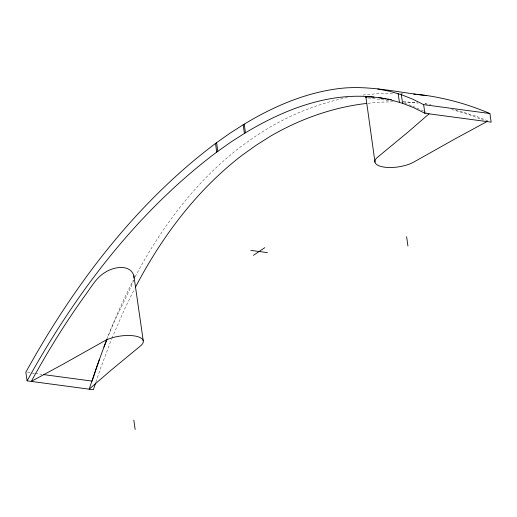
<?xml version="1.0" encoding="UTF-8"?>
<svg xmlns="http://www.w3.org/2000/svg" width="517" height="517" viewBox="0 0 517 517"><rect width="100%" height="100%" fill="white"/><g stroke="black" fill="none" stroke-linecap="round" stroke-linejoin="round"><path stroke-width="0.39" stroke-dasharray="2.58 1.94" d="M133.761 280.195C125.948 299.582 114.8 317.826 107.749 337.672M95.923 382.115L100.537 368.401L111.569 339.062M106.896 338.971C114.774 319.008 123.408 299.337 133.289 280.285M111.872 338.338L125.166 307.815L134.53 288.919M135.189 276.789C161.298 227.157 195.943 181.228 240.599 146.834L254.849 136.675L269.305 127.518C293.191 113.643 319.183 103.361 346.261 97.791L347.792 97.526M362.979 95.044L378.295 93.558L392.939 93.144M368.052 103.297L379.536 102.185L393.443 101.791M400.572 93.357L402.879 93.448M403.357 102.049L418.033 103.07M403.189 101.636L417.355 102.896M388.597 100.511L367.697 97.842M424.909 103.827L427.171 104.079M425.142 103.788L427.229 104.066M27.446 372.434L34.633 373.397M35.434 373.5L41.819 374.36M429.453 104.434L430.984 104.705M455.406 109.882L475.692 116.047L488.203 120.991M451.69 109.436L471.51 115.485L483.292 120.138M404.649 103.238L412.023 105.94M412.773 106.237L423.539 111.071M424.231 111.413L426.299 112.448"/><path stroke-width="0.78" d="M99.29 359.774L92.123 381.107L43.415 374.573M95.671 382.877L93.364 389.734L27.091 380.848L25.85 372.214C73.95 285.19 135.532 203.595 215.505 143.468L229.813 133.315L244.211 124.158C273.532 106.412 305.857 92.485 340.128 88.433C369.17 85.105 397.961 92.485 426.68 95.529C448.42 98.799 469.694 104.886 489.909 113.527L491.15 122.154L424.877 113.268L413.839 107.749L402.594 103.31L390.936 99.917L379.013 97.597L370.909 96.905L365.894 97.002L374.987 162.202M106.625 339.714L96.356 367.846L89.183 389.178L110.127 370.986L140.566 345.854A22.244 8.227 -8.2 0 0 133.754 335.83A22.244 8.227 -8.2 0 0 104.369 340.994L62.376 364.582L31.272 381.41C47.713 351.463 65.646 322.285 85.686 294.612C91.645 286.56 96.666 277.073 105.733 272.02C113.882 266.862 130.2 263.793 133.89 275.8L143.254 340.8M103.962 347.036L107.148 339.12M135.292 287.517C161.608 237.103 196.531 190.34 241.84 155.462L256.096 145.303L270.553 136.152C299.957 119.059 332.67 107.342 366.521 103.445M27.091 380.848C75.198 293.818 136.772 212.228 216.746 152.095L231.06 141.949L245.459 132.785C283.801 109.649 328.476 92.091 373.998 97.093M429.058 113.824L408.113 132.016L377.675 157.149A22.244 8.227 -8.2 0 0 384.486 167.172A22.244 8.227 -8.2 0 0 413.878 162.008L455.871 138.42L486.969 121.592M253.44 255.327L264.807 247.682M378.45 97.681L386.16 98.734M413.684 94.1L416.017 94.359M417.568 94.527L426.68 95.529M377.772 88.969L389.689 91.283L401.354 94.676L412.598 99.122L423.636 104.634L489.909 113.527M250.835 250.39L267.405 252.613M387.653 99.025L391.375 99.749M365.622 97.202L366.23 97.487M423.636 104.634L424.877 113.268M401.354 94.676L402.594 103.31M398.187 93.745L399.428 102.372M406.588 236.65L407.932 245.976M244.211 124.158L245.459 132.785M243.184 124.83L244.431 133.457M216.578 142.731L217.819 151.358M215.505 143.468L216.746 152.095M133.819 420.14L135.163 429.459M133.89 275.8L134 278.107"/></g></svg>
